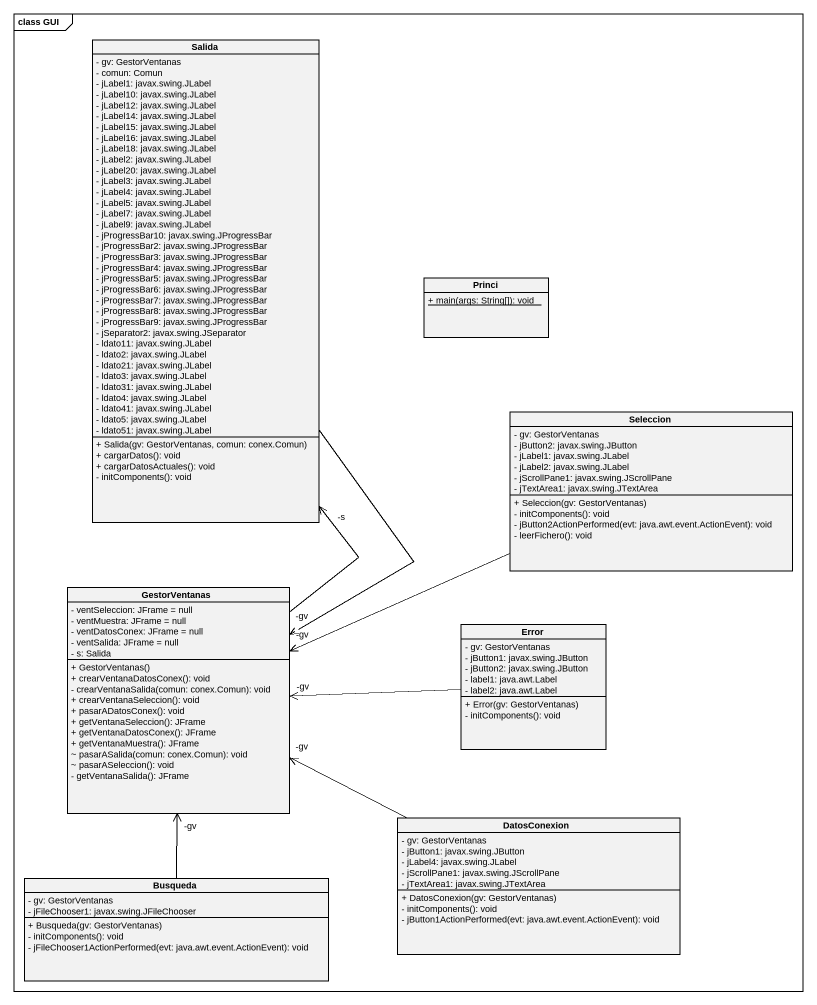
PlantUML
@startuml
mainframe class GUI
hide circle
hide empty members
skinparam classAttributeIconSize 0
class Salida {
  - gv: GestorVentanas
  - comun: Comun
  - jLabel1: javax.swing.JLabel
  - jLabel10: javax.swing.JLabel
  - jLabel12: javax.swing.JLabel
  - jLabel14: javax.swing.JLabel
  - jLabel15: javax.swing.JLabel
  - jLabel16: javax.swing.JLabel
  - jLabel18: javax.swing.JLabel
  - jLabel2: javax.swing.JLabel
  - jLabel20: javax.swing.JLabel
  - jLabel3: javax.swing.JLabel
  - jLabel4: javax.swing.JLabel
  - jLabel5: javax.swing.JLabel
  - jLabel7: javax.swing.JLabel
  - jLabel9: javax.swing.JLabel
  - jProgressBar10: javax.swing.JProgressBar
  - jProgressBar2: javax.swing.JProgressBar
  - jProgressBar3: javax.swing.JProgressBar
  - jProgressBar4: javax.swing.JProgressBar
  - jProgressBar5: javax.swing.JProgressBar
  - jProgressBar6: javax.swing.JProgressBar
  - jProgressBar7: javax.swing.JProgressBar
  - jProgressBar8: javax.swing.JProgressBar
  - jProgressBar9: javax.swing.JProgressBar
  - jSeparator2: javax.swing.JSeparator
  - ldato11: javax.swing.JLabel
  - ldato2: javax.swing.JLabel
  - ldato21: javax.swing.JLabel
  - ldato3: javax.swing.JLabel
  - ldato31: javax.swing.JLabel
  - ldato4: javax.swing.JLabel
  - ldato41: javax.swing.JLabel
  - ldato5: javax.swing.JLabel
  - ldato51: javax.swing.JLabel
  + Salida(gv: GestorVentanas, comun: conex.Comun)
  + cargarDatos(): void
  + cargarDatosActuales(): void
  - initComponents(): void
}
class Princi {
  {static} + main(args: String[]): void
}
class Seleccion {
  - gv: GestorVentanas
  - jButton2: javax.swing.JButton
  - jLabel1: javax.swing.JLabel
  - jLabel2: javax.swing.JLabel
  - jScrollPane1: javax.swing.JScrollPane
  - jTextArea1: javax.swing.JTextArea
  + Seleccion(gv: GestorVentanas)
  - initComponents(): void
  - jButton2ActionPerformed(evt: java.awt.event.ActionEvent): void
  - leerFichero(): void
}
class GestorVentanas {
  - ventSeleccion: JFrame = null
  - ventMuestra: JFrame = null
  - ventDatosConex: JFrame = null
  - ventSalida: JFrame = null
  - s: Salida
  + GestorVentanas()
  + crearVentanaDatosConex(): void
  - crearVentanaSalida(comun: conex.Comun): void
  + crearVentanaSeleccion(): void
  + pasarADatosConex(): void
  + getVentanaSeleccion(): JFrame
  + getVentanaDatosConex(): JFrame
  + getVentanaMuestra(): JFrame
  ~ pasarASalida(comun: conex.Comun): void
  ~ pasarASeleccion(): void
  - getVentanaSalida(): JFrame
}
class Error {
  - gv: GestorVentanas
  - jButton1: javax.swing.JButton
  - jButton2: javax.swing.JButton
  - label1: java.awt.Label
  - label2: java.awt.Label
  + Error(gv: GestorVentanas)
  - initComponents(): void
}
class DatosConexion {
  - gv: GestorVentanas
  - jButton1: javax.swing.JButton
  - jLabel4: javax.swing.JLabel
  - jScrollPane1: javax.swing.JScrollPane
  - jTextArea1: javax.swing.JTextArea
  + DatosConexion(gv: GestorVentanas)
  - initComponents(): void
  - jButton1ActionPerformed(evt: java.awt.event.ActionEvent): void
}
class Busqueda {
  - gv: GestorVentanas
  - jFileChooser1: javax.swing.JFileChooser
  + Busqueda(gv: GestorVentanas)
  - initComponents(): void
  - jFileChooser1ActionPerformed(evt: java.awt.event.ActionEvent): void
}
Salida --> "-gv" GestorVentanas
Seleccion -left-> "-gv" GestorVentanas
GestorVentanas -up-> "-s" Salida
Error -left-> "-gv" GestorVentanas
DatosConexion -left-> "-gv" GestorVentanas
Busqueda -up-> "-gv" GestorVentanas
@enduml
